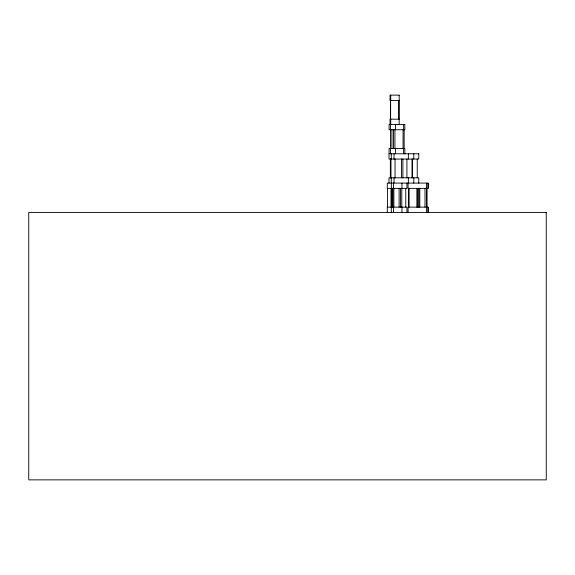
<?xml version="1.0" encoding="UTF-8"?>
<svg xmlns="http://www.w3.org/2000/svg" width="575" height="575" viewBox="0 0 575 575"><rect width="100%" height="100%" fill="white"/><g stroke="black" fill="none" stroke-linecap="round" stroke-linejoin="round"><path stroke-width="0.86" d="M428.202 212.412L428.202 207.137L408.077 207.137L408.077 212.412M428.008 183.094L428.008 188.37M428.008 207.137L428.008 212.412M427.067 188.37L427.067 207.137M426.564 183.094L426.564 188.37M426.564 207.137L426.564 212.412M426.449 188.37L426.449 207.137M425.004 188.37L425.004 207.137M419.8 188.37L419.8 207.137M418.772 183.094L418.772 177.819L389.002 177.819L389.002 183.094M418.823 188.37L418.823 207.137M417.788 188.37L417.788 207.137M417.234 159.052L417.234 177.819M416.882 188.37L416.882 207.137M413.806 153.777L413.806 159.052M413.806 177.819L413.806 183.094M412.361 159.052L412.361 177.819M412.095 159.052L412.095 177.819M409.091 188.37L409.091 207.137M408.566 188.37L408.566 207.137M408.358 153.777L408.358 159.052M408.358 177.819L408.358 183.094M408.077 183.094L408.077 188.37L428.202 188.37L428.202 183.094L387.291 183.094L387.291 188.37L406.942 188.37L406.942 183.094M406.92 159.052L406.92 177.819M406.942 212.412L406.942 207.137L387.291 207.137L387.291 212.412M405.756 188.37L405.756 207.137M404.843 153.777L404.843 148.501L389.081 148.501L389.081 153.777M404.153 129.734L404.153 148.501M403.6 124.459L403.6 129.734M403.6 148.501L403.6 153.777M403.061 129.734L403.061 148.501M402.888 159.052L402.888 177.819M401.954 183.094L401.954 188.37M401.954 207.137L401.954 212.412M401.803 188.37L401.803 207.137M401.494 159.052L401.494 177.819M400.523 188.37L400.523 207.137M399.179 124.459L399.179 119.176L390.03 119.176L390.03 124.459M399.107 188.37L399.107 207.137M399.057 100.417L399.057 119.176M398.863 100.417L398.863 119.176M395.471 124.459L395.471 129.734M395.471 148.501L395.471 153.777M395.039 159.052L395.039 177.819M394.932 129.734L394.932 148.501M394.019 153.777L394.019 159.052M394.019 177.819L394.019 183.094M393.868 188.37L393.868 207.137M393.501 129.734L393.501 148.501M393.573 183.094L393.573 188.37M393.573 207.137L393.573 212.412M392.854 188.37L392.854 207.137M392.143 188.37L392.143 207.137M391.927 129.734L391.927 148.501M391.51 188.37L391.51 207.137M391.316 183.094L391.316 188.37M391.316 207.137L391.316 212.412M391.259 153.777L391.259 159.052M391.259 177.819L391.259 183.094M390.986 159.052L390.986 177.819M390.986 188.37L390.986 207.137M390.741 95.134L390.741 100.417M390.741 119.176L390.741 124.459M390.619 100.417L390.619 119.176M390.576 129.734L390.576 148.501M390.576 159.052L390.576 177.819M390.425 100.417L390.425 119.176M390.403 124.459L390.403 129.734M390.403 148.501L390.403 153.777M390.353 159.052L390.353 177.819M387.493 188.37L387.493 207.137M399.179 95.134L390.03 95.134L390.03 100.417L399.179 100.417L399.179 95.134M404.843 124.459L389.081 124.459L389.081 129.734L404.843 129.734L404.843 124.459M418.772 153.777L389.002 153.777L389.002 159.052L418.772 159.052L418.772 153.777M546.25 212.412L28.75 212.412L28.75 479.866L546.25 479.866L546.25 212.412"/></g></svg>
